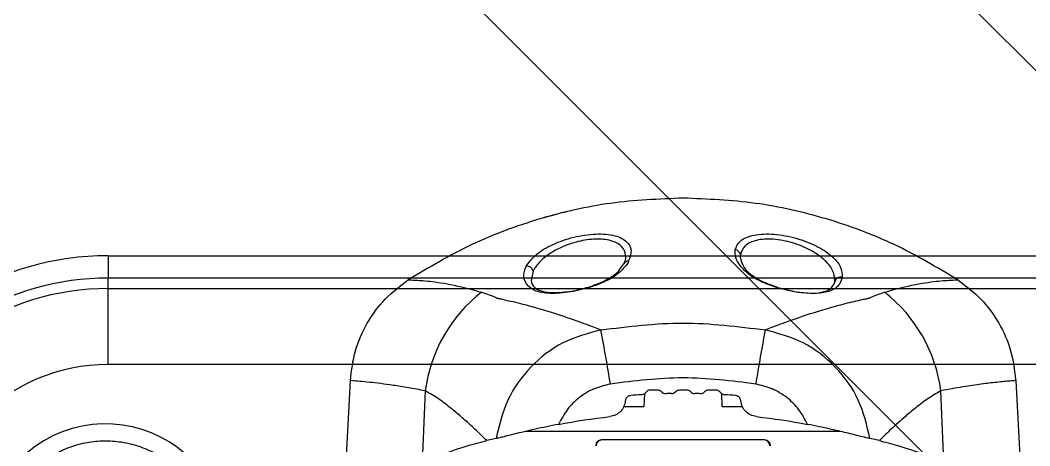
# Model space of a CAD drawing. Header units: millimetres. Extents: x 4754612 to 5801174, y 2368242 to 2777223.
# Drawn here: x 5552061.7 to 5552148.3, y 2415396.4 to 2415432.9 of the extents above; entities that cross this region are included whole.
import ezdxf

# ---------------------------------------------------------------- set-up
doc = ezdxf.new("R2010")
doc.units = ezdxf.units.MM
doc.header["$LTSCALE"] = 1000
for name, color, linetype in [('253', 253, 'Continuous'), ('DOOR', 4, 'Continuous'), ('HAT', 252, 'Continuous')]:
    doc.layers.add(name, color=color, linetype=linetype)

# ---------------------------------------------------------------- blocks, each defined once
blk = doc.blocks.new('방화셔터 기본')
at = {"layer": '253'}
for p, q in [((5542261.056, 8102293.349), (5542519.506, 8102034.899)), ((5542498.292, 8102013.686), (5542239.842, 8102272.136))]:
    blk.add_line(p, q, dxfattribs=at)
at = {"layer": '253', "linetype": 'Continuous'}
for p, q in [((5542304.302, 8102154.697), (5542304.302, 8102152.782)), ((5542304.302, 8102154.697), (5542403.302, 8102154.697)), ((5542304.302, 8102151.883), (5542304.302, 8102152.782)), ((5542403.302, 8102152.782), (5542304.302, 8102152.782)), ((5542304.302, 8102145.372), (5542304.302, 8102151.883)), ((5542304.302, 8102151.883), (5542403.302, 8102151.883)), ((5542403.302, 8102145.372), (5542304.302, 8102145.372))]:
    blk.add_line(p, q, dxfattribs=at)
at = {"layer": '253', "linetype": 'Continuous', "lineweight": 25}
for p, q in [((5542358.507, 8102154.778), (5542358.497, 8102154.548)), ((5542358.497, 8102154.548), (5542358.633, 8102154.1)), ((5542340.748, 8102153.381), (5542340.566, 8102152.577)), ((5542366.59, 8102152.848), (5542366.581, 8102152.944)), ((5542366.618, 8102152.546), (5542366.59, 8102152.848)), ((5542366.6, 8102152.429), (5542366.613, 8102152.577)), ((5542324.622, 8102135.478), (5542325.068, 8102143.992)), ((5542351.382, 8102143.18), (5542350.796, 8102143.18)), ((5542353.882, 8102143.18), (5542353.296, 8102143.18)), ((5542356.382, 8102143.18), (5542355.796, 8102143.18)), ((5542382.111, 8102143.992), (5542382.557, 8102135.478)), ((5542331.485, 8102143.113), (5542331.23, 8102137.033)), ((5542350.276, 8102142.874), (5542350.236, 8102141.735)), ((5542350.443, 8102143.033), (5542350.331, 8102142.921)), ((5542351.756, 8102143.013), (5542351.736, 8102143.033)), ((5542352.943, 8102143.033), (5542352.933, 8102143.023)), ((5542354.246, 8102143.023), (5542354.236, 8102143.033)), ((5542355.443, 8102143.033), (5542355.423, 8102143.013)), ((5542356.848, 8102142.921), (5542356.736, 8102143.033)), ((5542356.943, 8102141.735), (5542356.903, 8102142.874)), ((5542375.948, 8102137.033), (5542375.694, 8102143.113)), ((5542350.236, 8102141.735), (5542348.491, 8102141.735)), ((5542358.649, 8102141.735), (5542356.943, 8102141.735)), ((5542337.567, 8102139.021), (5542336.761, 8102138.849)), ((5542367.081, 8102139.635), (5542340.115, 8102139.635)), ((5542360.539, 8102138.899), (5542346.639, 8102138.899)), ((5542370.418, 8102138.849), (5542369.612, 8102139.021))]:
    blk.add_line(p, q, dxfattribs=at)
for centre, radius, start, end in [((5542353.589, 8102116.564), 43.071, 102.8787, 106.17724), ((5542358.02, 8102154.711), 0.492, 7.74347, 85.70643), ((5542340.204, 8102153.238), 0.562, 14.73618, 97.28574), ((5542348.88, 8102153.818), 0.404, 83.44096, 152.49385), ((5542367.073, 8102152.388), 0.474, 69.47169, 175.10419), ((5542344.322, 8102141.402), 12.95, 128.20411, 172.40856), ((5542362.857, 8102141.402), 12.95, 7.59144, 51.79589), ((5542173.59, 8102115.544), 176.037, 9.20307, 10.73447), ((5542533.589, 8102115.544), 176.037, 169.26553, 170.79693), ((5542350.796, 8102142.68), 0.5, 90, 135), ((5542351.382, 8102142.68), 0.5, 45, 90), ((5542353.296, 8102142.68), 0.5, 90, 135), ((5542353.882, 8102142.68), 0.5, 45, 90), ((5542355.796, 8102142.68), 0.5, 90, 135), ((5542356.382, 8102142.68), 0.5, 45, 90), ((5542353.589, 8102084.435), 58.45, 93.51325, 94.40452), ((5542349.977, 8102143.275), 0.5, 273.51325, 315), ((5542352.11, 8102143.367), 0.5, 225, 271.43842), ((5542353.589, 8102084.435), 58.45, 90.98199, 91.43842), ((5542352.579, 8102143.377), 0.5, 270.98199, 315), ((5542354.6, 8102143.377), 0.5, 225, 269.01801), ((5542353.589, 8102084.435), 58.45, 88.56158, 89.01801), ((5542355.069, 8102143.367), 0.5, 268.56158, 315), ((5542357.202, 8102143.275), 0.5, 225, 266.48675), ((5542353.589, 8102084.435), 58.45, 85.59548, 86.48675), ((5542304.089, 8102129.899), 10.379, 29.46506, 182.61999), ((5542346.589, 8102138.399), 0.5, 90, 180), ((5542346.639, 8102138.399), 0.5, 90, 180), ((5542360.539, 8102138.399), 0.5, 0, 90), ((5542360.589, 8102138.399), 0.5, 0, 90)]:
    blk.add_arc(centre, radius, start, end, dxfattribs=at)
at = {"layer": '253', "linetype": 'Continuous'}
for radius, end in [(24.798, 152.81267), (22.883, 152.81267), (21.984, 157.8066), (15.473, 270)]:
    blk.add_arc((5542304.302, 8102129.899), radius, 90, end, dxfattribs=at)
at = {"layer": '253', "linetype": 'Continuous', "lineweight": 25, "extrusion": (0, 0, -1)}
for start_param, end_param in [(2.952538, 3.030792), (3.252393, 3.330648)]:
    blk.add_ellipse((5542353.589, 8102084.487), major_axis=(0, -56.764), ratio=1, start_param=start_param, end_param=end_param, dxfattribs=at)
at = {"layer": '253', "linetype": 'Continuous', "lineweight": 25}
for points, knots in [([(5542353.589, 8102159.635), (5542351.512, 8102159.549), (5542347.358, 8102159.377), (5542341.266, 8102157.97), (5542335.397, 8102155.817), (5542331.824, 8102153.69), (5542330.038, 8102152.626)], [0, 0, 0, 0, 0.25, 0.5, 0.75, 1, 1, 1, 1]), ([(5542377.14, 8102152.626), (5542375.354, 8102153.69), (5542371.782, 8102155.817), (5542365.912, 8102157.97), (5542359.82, 8102159.377), (5542355.666, 8102159.549), (5542353.589, 8102159.635)], [0, 0, 0, 0, 0.25, 0.5, 0.75, 1, 1, 1, 1]), ([(5542340.133, 8102153.796), (5542340.358, 8102154.111), (5542340.81, 8102154.741), (5542341.963, 8102155.461), (5542343.064, 8102155.938), (5542343.975, 8102156.233), (5542344.931, 8102156.446), (5542345.886, 8102156.562), (5542346.787, 8102156.569), (5542347.582, 8102156.467), (5542348.232, 8102156.26), (5542348.868, 8102155.868), (5542349.262, 8102155.195), (5542349.038, 8102154.545), (5542348.926, 8102154.219)], [0, 0, 0, 0, 0.124912, 0.249806, 0.312493, 0.375281, 0.437889, 0.500521, 0.563302, 0.625852, 0.688332, 0.751015, 0.875384, 1, 1, 1, 1]), ([(5542358.057, 8102155.202), (5542358.163, 8102155.483), (5542358.324, 8102155.904), (5542359.007, 8102156.285), (5542359.672, 8102156.483), (5542360.483, 8102156.574), (5542361.392, 8102156.554), (5542362.347, 8102156.428), (5542363.609, 8102156.134), (5542365.073, 8102155.566), (5542366.376, 8102154.705), (5542367.194, 8102153.754), (5542367.224, 8102153.14), (5542367.239, 8102152.832)], [0, 0, 0, 0, 0.1254244, 0.18826, 0.2512191, 0.3140696, 0.3765615, 0.4392758, 0.5016981, 0.6259405, 0.7502868, 0.8749526, 1, 1, 1, 1]), ([(5542348.682, 8102154.548), (5542348.649, 8102154.81), (5542348.583, 8102155.331), (5542347.972, 8102155.804), (5542347.265, 8102156.033), (5542346.63, 8102156.121), (5542345.921, 8102156.121), (5542345.171, 8102156.034), (5542344.404, 8102155.866), (5542343.415, 8102155.55), (5542342.294, 8102155.005), (5542341.458, 8102154.354), (5542341.06, 8102153.89), (5542340.867, 8102153.61), (5542340.794, 8102153.469), (5542340.748, 8102153.381)], [0, 0, 0, 0, 0.125474, 0.249559, 0.312189, 0.373155, 0.434496, 0.496818, 0.557424, 0.621439, 0.746754, 0.872976, 0.936246, 0.959957, 1, 1, 1, 1]), ([(5542366.613, 8102152.577), (5542366.571, 8102152.878), (5542366.488, 8102153.479), (5542365.72, 8102154.39), (5542364.551, 8102155.208), (5542363.259, 8102155.743), (5542362.16, 8102156.009), (5542361.337, 8102156.118), (5542360.564, 8102156.125), (5542359.878, 8102156.028), (5542359.312, 8102155.831), (5542358.731, 8102155.458), (5542358.596, 8102155.049), (5542358.507, 8102154.778)], [0, 0, 0, 0, 0.126435, 0.252657, 0.378034, 0.502192, 0.565366, 0.625918, 0.687504, 0.749436, 0.810169, 0.87422, 1, 1, 1, 1]), ([(5542348.523, 8102154.008), (5542348.572, 8102154.113), (5542348.668, 8102154.32), (5542348.678, 8102154.52), (5542348.683, 8102154.619)], [0, 0, 0, 0, 0.504294, 1, 1, 1, 1]), ([(5542358.473, 8102153.852), (5542358.33, 8102154.088), (5542358.045, 8102154.56), (5542358.053, 8102154.989), (5542358.057, 8102155.202)], [0, 0, 0, 0, 0.5015343, 1, 1, 1, 1]), ([(5542348.706, 8102153.852), (5542348.43, 8102153.55), (5542347.876, 8102152.943), (5542346.419, 8102152.226), (5542344.951, 8102151.78), (5542343.733, 8102151.553), (5542342.838, 8102151.459), (5542342.009, 8102151.456), (5542341.287, 8102151.558), (5542340.706, 8102151.768), (5542340.148, 8102152.204), (5542339.808, 8102152.896), (5542340.024, 8102153.496), (5542340.133, 8102153.796)], [0, 0, 0, 0, 0.1235871, 0.2480637, 0.3733741, 0.4365417, 0.4995583, 0.5622147, 0.6245418, 0.6864424, 0.7483246, 0.8741382, 1, 1, 1, 1]), ([(5542343.438, 8102151.587), (5542343.508, 8102151.593), (5542344.053, 8102151.641), (5542345.156, 8102151.886), (5542346.611, 8102152.383), (5542347.892, 8102153.091), (5542348.303, 8102153.687), (5542348.523, 8102154.008)], [0, 0, 0, 0, 0.031517, 0.245652, 0.462005, 0.711099, 1, 1, 1, 1]), ([(5542348.926, 8102154.219), (5542348.894, 8102154.158), (5542348.83, 8102154.036), (5542348.747, 8102153.913), (5542348.706, 8102153.852)], [0, 0, 0, 0, 0.501379, 1, 1, 1, 1]), ([(5542367.239, 8102152.832), (5542367.159, 8102152.589), (5542366.999, 8102152.107), (5542366.162, 8102151.579), (5542364.894, 8102151.413), (5542363.351, 8102151.544), (5542361.765, 8102151.897), (5542360.336, 8102152.417), (5542359.168, 8102153.065), (5542358.704, 8102153.59), (5542358.473, 8102153.852)], [0, 0, 0, 0, 0.126554, 0.250952, 0.375745, 0.50132, 0.627113, 0.7523, 0.876372, 1, 1, 1, 1]), ([(5542358.542, 8102154.221), (5542358.678, 8102153.938), (5542358.923, 8102153.425), (5542359.77, 8102152.809), (5542360.541, 8102152.41), (5542361.042, 8102152.23), (5542361.192, 8102152.177)], [0, 0, 0, 0, 0.372123, 0.672395, 0.902166, 1, 1, 1, 1]), ([(5542325.068, 8102143.992), (5542325.171, 8102144.85), (5542325.378, 8102146.565), (5542326.443, 8102148.948), (5542327.969, 8102151.066), (5542329.348, 8102152.106), (5542330.038, 8102152.626)], [0, 0, 0, 0, 0.2499996, 0.4999998, 0.7499999, 1, 1, 1, 1]), ([(5542330.038, 8102152.626), (5542330.119, 8102152.626), (5542330.283, 8102152.625), (5542331.591, 8102152.549), (5542333.563, 8102152.299), (5542335.387, 8102151.821), (5542336.313, 8102151.578)], [0, 0, 0, 0, 0.239698, 0.485294, 0.738911, 1, 1, 1, 1]), ([(5542340.568, 8102152.535), (5542340.621, 8102152.35), (5542340.708, 8102152.047), (5542341.201, 8102151.731), (5542341.73, 8102151.587), (5542342.27, 8102151.527), (5542342.855, 8102151.523), (5542343.267, 8102151.568), (5542343.438, 8102151.587)], [0, 0, 0, 0, 0.327324, 0.534424, 0.646562, 0.77155, 0.904798, 1, 1, 1, 1]), ([(5542361.192, 8102152.177), (5542361.343, 8102152.119), (5542361.888, 8102151.909), (5542362.742, 8102151.692), (5542363.39, 8102151.593), (5542363.605, 8102151.56)], [0, 0, 0, 0, 0.203122, 0.734936, 1, 1, 1, 1]), ([(5542365.32, 8102151.529), (5542365.549, 8102151.583), (5542366.034, 8102151.698), (5542366.501, 8102152.112), (5542366.606, 8102152.457), (5542366.661, 8102152.637)], [0, 0, 0, 0, 0.298784, 0.633249, 1, 1, 1, 1]), ([(5542370.866, 8102151.578), (5542371.792, 8102151.821), (5542373.616, 8102152.299), (5542375.588, 8102152.549), (5542376.895, 8102152.625), (5542377.059, 8102152.626), (5542377.14, 8102152.626)], [0, 0, 0, 0, 0.261089, 0.514706, 0.760302, 1, 1, 1, 1]), ([(5542377.14, 8102152.626), (5542377.83, 8102152.106), (5542379.21, 8102151.066), (5542380.736, 8102148.948), (5542381.801, 8102146.565), (5542382.008, 8102144.85), (5542382.111, 8102143.992)], [0, 0, 0, 0, 0.2500001, 0.5000002, 0.7500004, 1, 1, 1, 1]), ([(5542336.313, 8102151.578), (5542336.536, 8102151.507), (5542336.871, 8102151.399), (5542337.275, 8102151.228), (5542337.481, 8102151.134), (5542337.584, 8102151.083), (5542337.611, 8102151.07), (5542337.617, 8102151.066), (5542337.619, 8102151.066), (5542337.619, 8102151.065), (5542337.62, 8102151.065), (5542337.62, 8102151.065)], [0, 0, 0, 0, 0.499976, 0.749989, 0.936393, 0.98358, 0.995676, 0.998849, 0.999669, 0.999888, 1, 1, 1, 1]), ([(5542337.62, 8102151.065), (5542337.632, 8102151.063), (5542337.654, 8102151.058), (5542337.694, 8102151.05), (5542337.752, 8102151.038), (5542337.856, 8102151.017), (5542338.039, 8102150.979), (5542338.363, 8102150.909), (5542338.927, 8102150.782), (5542339.892, 8102150.546), (5542341.494, 8102150.109), (5542343.483, 8102149.478), (5542345.418, 8102148.778), (5542346.175, 8102148.479), (5542346.546, 8102148.332)], [0, 0, 0, 0, 0.002974, 0.005304, 0.009461, 0.016876, 0.030086, 0.053582, 0.095257, 0.168838, 0.297872, 0.522192, 0.765917, 1, 1, 1, 1]), ([(5542360.633, 8102148.332), (5542361.004, 8102148.479), (5542361.762, 8102148.778), (5542363.866, 8102149.54), (5542366.125, 8102150.246), (5542367.971, 8102150.718), (5542368.844, 8102150.916), (5542369.241, 8102151), (5542369.419, 8102151.037), (5542369.497, 8102151.053), (5542369.535, 8102151.06), (5542369.552, 8102151.064), (5542369.559, 8102151.065)], [0, 0, 0, 0, 0.234112, 0.477868, 0.764599, 0.895081, 0.953546, 0.979498, 0.990963, 0.996017, 0.998243, 1, 1, 1, 1]), ([(5542369.559, 8102151.065), (5542369.559, 8102151.065), (5542369.559, 8102151.065), (5542369.56, 8102151.066), (5542369.562, 8102151.066), (5542369.568, 8102151.07), (5542369.595, 8102151.083), (5542369.803, 8102151.185), (5542370.226, 8102151.371), (5542370.643, 8102151.506), (5542370.866, 8102151.578)], [0, 0, 0, 0, 0.000112, 0.000332, 0.001151, 0.004326, 0.016423, 0.063612, 0.50001, 1, 1, 1, 1]), ([(5542346.546, 8102148.332), (5542345.43, 8102148.031), (5542343.194, 8102147.427), (5542340.423, 8102145.254), (5542338.355, 8102142.404), (5542337.829, 8102140.147), (5542337.567, 8102139.021)], [0, 0, 0, 0, 0.249875, 0.500289, 0.750561, 1, 1, 1, 1]), ([(5542369.612, 8102139.021), (5542369.35, 8102140.147), (5542368.824, 8102142.404), (5542366.756, 8102145.254), (5542363.985, 8102147.427), (5542361.749, 8102148.031), (5542360.633, 8102148.332)], [0, 0, 0, 0, 0.249438, 0.49971, 0.750123, 1, 1, 1, 1]), ([(5542331.485, 8102143.113), (5542330.998, 8102143.203), (5542330.006, 8102143.387), (5542328.742, 8102143.585), (5542327.624, 8102143.738), (5542326.643, 8102143.853), (5542325.813, 8102143.934), (5542325.194, 8102143.983), (5542325.111, 8102143.989), (5542325.068, 8102143.992)], [0, 0, 0, 0, 0.1225, 0.249104, 0.37005, 0.499037, 0.648295, 0.815275, 1, 1, 1, 1]), ([(5542347.361, 8102143.698), (5542346.884, 8102143.584), (5542345.931, 8102143.354), (5542344.668, 8102142.576), (5542343.604, 8102141.543), (5542343.149, 8102140.674), (5542342.922, 8102140.24)], [0, 0, 0, 0, 0.249638, 0.499884, 0.750069, 1, 1, 1, 1]), ([(5542364.257, 8102140.24), (5542364.03, 8102140.674), (5542363.575, 8102141.543), (5542362.511, 8102142.576), (5542361.248, 8102143.354), (5542360.294, 8102143.584), (5542359.818, 8102143.698)], [0, 0, 0, 0, 0.249928, 0.500114, 0.750361, 1, 1, 1, 1]), ([(5542382.111, 8102143.992), (5542382.086, 8102143.99), (5542382.037, 8102143.987), (5542381.667, 8102143.958), (5542381.143, 8102143.912), (5542380.359, 8102143.834), (5542379.223, 8102143.697), (5542377.636, 8102143.468), (5542376.341, 8102143.231), (5542375.694, 8102143.113)], [0, 0, 0, 0, 0.140244, 0.270497, 0.390769, 0.50107, 0.671225, 0.835792, 1, 1, 1, 1]), ([(5542336.761, 8102138.849), (5542336.581, 8102139.027), (5542336.22, 8102139.386), (5542335.514, 8102140.051), (5542334.701, 8102140.783), (5542333.743, 8102141.574), (5542332.705, 8102142.412), (5542331.881, 8102142.885), (5542331.485, 8102143.113)], [0, 0, 0, 0, 0.161815, 0.3258016, 0.4977038, 0.6602888, 0.8368491, 1, 1, 1, 1]), ([(5542349.101, 8102142.713), (5542349.045, 8102142.703), (5542348.962, 8102142.689), (5542348.864, 8102142.634), (5542348.798, 8102142.583), (5542348.742, 8102142.522), (5542348.697, 8102142.452), (5542348.658, 8102142.365), (5542348.647, 8102142.298), (5542348.641, 8102142.26)], [0, 0, 0, 0, 0.23943, 0.357853, 0.476276, 0.594694, 0.713118, 0.831539, 1, 1, 1, 1]), ([(5542358.538, 8102142.26), (5542358.527, 8102142.315), (5542358.512, 8102142.398), (5542358.456, 8102142.496), (5542358.404, 8102142.561), (5542358.341, 8102142.616), (5542358.271, 8102142.66), (5542358.183, 8102142.698), (5542358.117, 8102142.707), (5542358.078, 8102142.713)], [0, 0, 0, 0, 0.2401573, 0.3589469, 0.4776018, 0.5961711, 0.7146727, 0.8331068, 1, 1, 1, 1]), ([(5542375.694, 8102143.113), (5542375.288, 8102142.879), (5542374.458, 8102142.4), (5542373.422, 8102141.562), (5542372.329, 8102140.659), (5542371.273, 8102139.692), (5542370.702, 8102139.128), (5542370.418, 8102138.849)], [0, 0, 0, 0, 0.167372, 0.342717, 0.502361, 0.753058, 1, 1, 1, 1]), ([(5542348.641, 8102142.26), (5542348.609, 8102142.092), (5542348.546, 8102141.758), (5542348.246, 8102141.336), (5542347.829, 8102141.015), (5542347.488, 8102140.941), (5542347.313, 8102140.903)], [0, 0, 0, 0, 0.247049, 0.494111, 0.740847, 1, 1, 1, 1]), ([(5542359.866, 8102140.903), (5542359.7, 8102140.938), (5542359.369, 8102141.008), (5542358.954, 8102141.314), (5542358.64, 8102141.738), (5542358.573, 8102142.082), (5542358.538, 8102142.26)], [0, 0, 0, 0, 0.24575, 0.491489, 0.73757, 1, 1, 1, 1]), ([(5542342.922, 8102140.24), (5542342.234, 8102140.101), (5542340.855, 8102139.824), (5542339.119, 8102139.404), (5542337.958, 8102139.107), (5542337.691, 8102139.048), (5542337.567, 8102139.021)], [0, 0, 0, 0, 0.2773073, 0.5563762, 0.7952665, 1, 1, 1, 1]), ([(5542369.612, 8102139.021), (5542369.486, 8102139.048), (5542369.233, 8102139.104), (5542368.25, 8102139.356), (5542366.917, 8102139.68), (5542365.516, 8102139.993), (5542364.602, 8102140.172), (5542364.257, 8102140.24)], [0, 0, 0, 0, 0.207997, 0.415764, 0.629686, 0.860116, 1, 1, 1, 1]), ([(5542295.169, 8102129.491), (5542295.166, 8102129.588), (5542295.158, 8102129.782), (5542295.16, 8102130.073), (5542295.17, 8102130.362), (5542295.189, 8102130.65), (5542295.218, 8102130.938), (5542295.256, 8102131.224), (5542295.304, 8102131.509), (5542295.361, 8102131.793), (5542295.427, 8102132.076), (5542295.544, 8102132.508), (5542295.735, 8102133.083), (5542296.038, 8102133.786), (5542296.402, 8102134.465), (5542296.967, 8102135.328), (5542297.804, 8102136.304), (5542298.97, 8102137.266), (5542300.25, 8102138.006), (5542301.611, 8102138.518), (5542303.036, 8102138.807), (5542304.513, 8102138.86), (5542306.012, 8102138.664), (5542307.487, 8102138.206), (5542308.634, 8102137.616), (5542309.476, 8102137.034), (5542310.059, 8102136.554), (5542310.594, 8102136.032), (5542311.021, 8102135.54), (5542311.359, 8102135.091), (5542311.625, 8102134.7), (5542311.784, 8102134.428), (5542311.864, 8102134.292)], [0, 0, 0, 0, 0.012225, 0.0244, 0.036536, 0.048647, 0.060745, 0.072844, 0.084956, 0.097094, 0.109272, 0.121501, 0.153412, 0.185345, 0.217734, 0.250145, 0.314884, 0.378669, 0.439345, 0.500042, 0.560718, 0.621416, 0.685201, 0.74994, 0.814679, 0.84659, 0.878523, 0.909519, 0.940536, 0.960362, 0.980164, 1, 1, 1, 1]), ([(5542331.23, 8102137.033), (5542332.148, 8102137.381), (5542334.009, 8102138.086), (5542335.761, 8102138.597), (5542336.496, 8102138.782), (5542336.761, 8102138.849)], [0, 0, 0, 0, 0.3833, 0.77796, 1, 1, 1, 1]), ([(5542370.418, 8102138.849), (5542370.904, 8102138.724), (5542371.889, 8102138.47), (5542373.9, 8102137.827), (5542375.406, 8102137.244), (5542375.948, 8102137.033)], [0, 0, 0, 0, 0.3835301, 0.7779645, 1, 1, 1, 1])]:
    blk.add_open_spline(points, degree=3, knots=knots, dxfattribs=at)
for points in [[(5542346.546, 8102148.332), (5542348.894, 8102148.627), (5542353.589, 8102149.217), (5542358.285, 8102148.627), (5542360.633, 8102148.332)], [(5542359.818, 8102143.698), (5542357.742, 8102143.96), (5542353.589, 8102144.484), (5542349.437, 8102143.96), (5542347.361, 8102143.698)]]:
    blk.add_open_spline(points, degree=3, dxfattribs=at)
blk = doc.blocks.new('A$C27682B79')
at = {"layer": 'HAT', "xscale": -1}
blk.add_blockref('방화셔터 기본', (5542000.341, -8097757.399), dxfattribs=at)

msp = doc.modelspace()

# ---------------------------------------------------------------- block references
at = {"layer": 'DOOR', "xscale": -1}
msp.add_blockref('A$C27682B79', (5551765.295, 2411015.382), dxfattribs=at)

doc.saveas('drawing.dxf')
